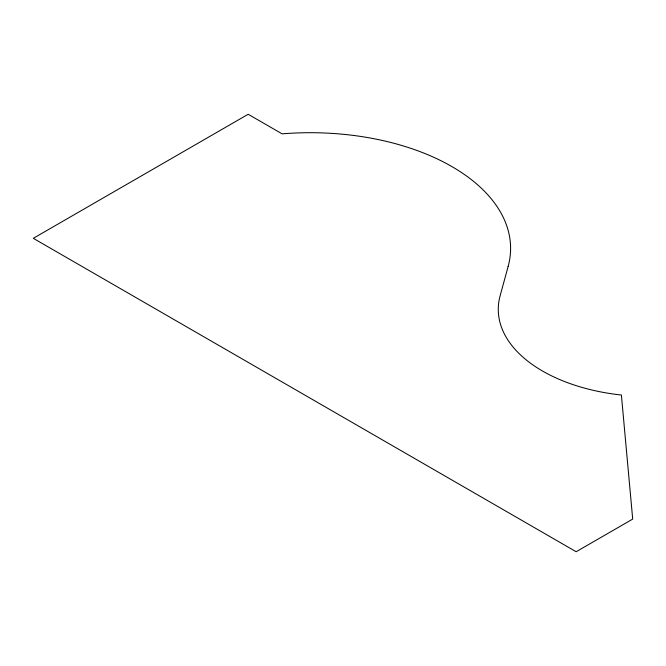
<?xml version="1.0" encoding="UTF-8"?>
<svg xmlns="http://www.w3.org/2000/svg" width="666" height="666" viewBox="0 0 666 666"><rect width="100%" height="100%" fill="white"/><g stroke="black" fill="none" stroke-linecap="round" stroke-linejoin="round"><path stroke-width="1" d="M508.15 266.417L500.116 295.829A150.899 87.121 0 0 0 621.395 395.03L632.7 519.089L576.157 551.739L33.3 238.32L248.177 114.261L282.109 133.849A200.374 115.684 0 0 1 508.15 266.417"/></g></svg>
